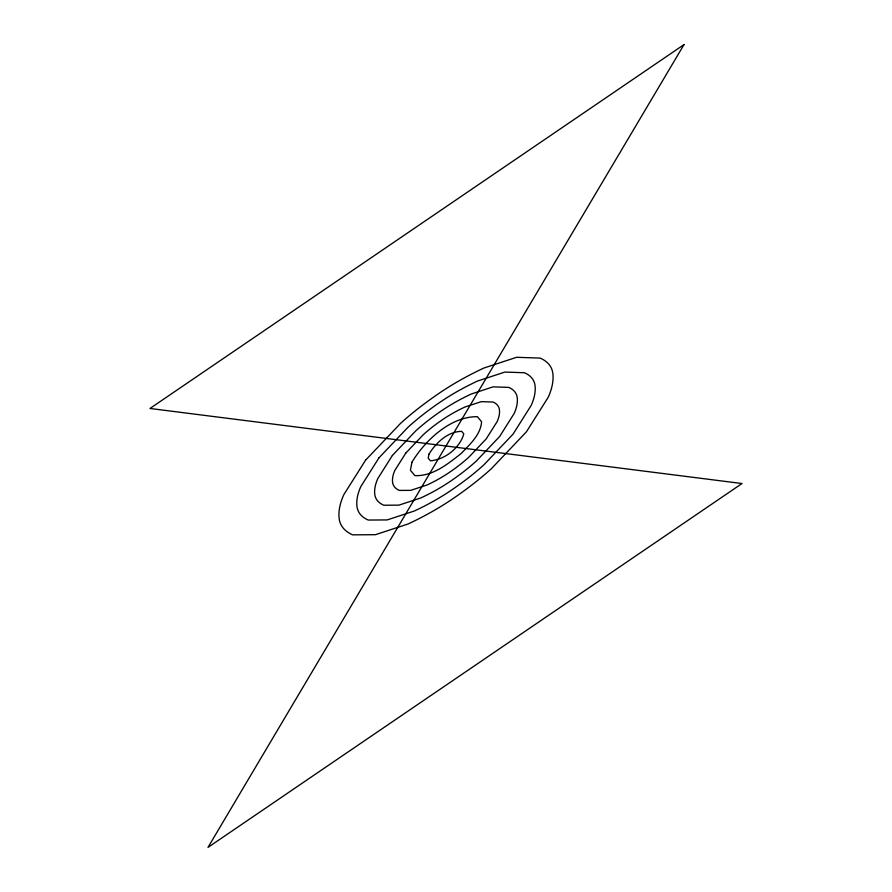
<?xml version="1.0" encoding="UTF-8"?>
<svg xmlns="http://www.w3.org/2000/svg" width="892" height="892" viewBox="0 0 892 892"><rect width="100%" height="100%" fill="white"/><g stroke="black" fill="none" stroke-linecap="round" stroke-linejoin="round"><path stroke-width="1.34" d="M411.937 462.223L410.398 470.262L414.892 475.614C432.765 476.451 447.829 463.907 461.164 453.526C469.716 444.428 480.621 435.04 481.602 421.738L477.376 416.698C450.572 416.319 425.027 440.492 411.937 462.223M428.963 454.106L428.205 458.131L430.446 460.807C444.907 459.67 459.96 447.929 463.795 433.869L461.688 431.349C447.806 431.483 435.909 442.878 428.963 454.106M684.008 44.6L207.992 847.4L742.01 483.531L149.99 408.469L684.008 44.6M365.553 460.216L343.81 494.67A194.534 71.293 -25.3 0 0 339.194 518.776A131.893 48.335 -25.3 0 0 352.663 534.854L375.398 534.698L408.079 523.983A124.211 45.525 -25.3 0 0 452.958 498.673A194.534 71.293 -25.3 0 0 491.503 468.568L526.447 431.784L548.19 397.33A194.534 71.293 -25.3 0 0 552.806 373.224A124.211 45.525 -25.3 0 0 540.128 358.082L516.602 357.302L483.921 368.017A124.211 45.525 -25.3 0 0 439.042 393.327A194.534 71.293 -25.3 0 0 400.497 423.432L365.553 460.216M378.966 457.841L360.836 486.553A162.11 59.418 -25.3 0 0 357.001 506.645A109.906 40.285 -25.3 0 0 368.218 520.047L387.161 519.924L414.401 510.982A103.505 37.932 -25.3 0 0 451.798 489.898A162.11 59.418 -25.3 0 0 483.921 464.81L513.034 434.159L531.164 405.447A162.11 59.418 -25.3 0 0 534.999 385.355A103.505 37.932 -25.3 0 0 524.44 372.733L504.839 372.075L477.599 381.018A103.505 37.932 -25.3 0 0 440.202 402.102A162.11 59.418 -25.3 0 0 408.079 427.19L378.966 457.841M392.368 455.478L377.873 478.447A129.686 47.532 -25.3 0 0 374.796 494.514A87.929 32.224 -25.3 0 0 383.772 505.229L398.936 505.14L420.723 497.992A82.811 30.35 -25.3 0 0 450.638 481.111A129.686 47.532 -25.3 0 0 476.328 461.041L499.632 436.522L514.126 413.553A129.686 47.532 -25.3 0 0 517.204 397.486A82.811 30.35 -25.3 0 0 508.752 387.384L493.064 386.86L471.277 394.008A82.811 30.35 -25.3 0 0 441.362 410.889A129.686 47.532 -25.3 0 0 415.672 430.959L392.368 455.478M405.782 453.103L394.9 470.329A97.261 35.647 -25.3 0 0 392.603 482.382A65.941 24.173 -25.3 0 0 399.326 490.422L410.699 490.355L427.045 484.992A62.105 22.757 -25.3 0 0 449.479 472.336A97.261 35.647 -25.3 0 0 468.746 457.284L486.218 438.897L497.1 421.671A97.261 35.647 -25.3 0 0 499.397 409.618A62.105 22.757 -25.3 0 0 493.064 402.047L481.301 401.645L464.955 407.008A62.105 22.757 -25.3 0 0 442.521 419.664A97.261 35.647 -25.3 0 0 423.254 434.716L405.782 453.103"/></g></svg>
